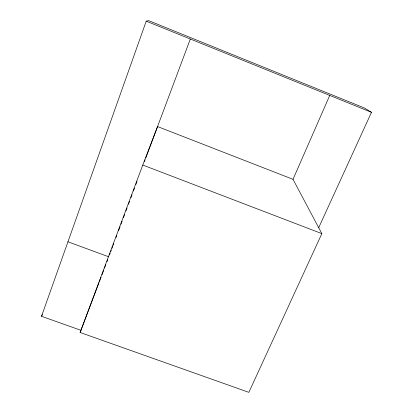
<?xml version="1.0" encoding="UTF-8"?>
<svg xmlns="http://www.w3.org/2000/svg" width="413" height="413" viewBox="0 0 413 413"><rect width="100%" height="100%" fill="white"/><g stroke="black" fill="none" stroke-linecap="round" stroke-linejoin="round"><path stroke-width="0.62" d="M81.015 330.333L41.517 316.301L146.228 21.166L148.675 20.65L364.385 107.979L371.483 112.31L318.655 227.795M80.112 332.48L142.764 165.04L157.559 126.554L293.008 179.325L321.856 233.629L248.853 392.35L80.112 332.48L99.012 282.637M109.481 255.002L110.157 253.19M110.607 251.987L111.283 250.175M111.964 248.368L112.641 246.561M113.09 245.353L113.766 243.546M116.027 237.511L116.703 235.704M118.51 230.882L120.09 226.66M120.994 224.249L122.119 221.234M123.472 217.615L124.602 214.6M125.955 210.981L127.085 207.966M128.438 204.347L129.568 201.332M130.921 197.713L132.052 194.699M133.404 191.08L134.535 188.065M135.887 184.446L137.018 181.431M144.467 161.529L145.144 159.723M145.82 157.911L190.331 39.013M99.466 281.434L101.061 277.231M101.97 274.826L103.565 270.623M104.474 268.223L105.842 264.619M106.982 261.615L107.664 259.813M293.008 179.325L329.75 95.424M41.517 316.301L42.405 314.603M67.949 241.796L108.8 256.809M142.764 165.04L321.856 233.629M146.228 21.166L371.483 112.31"/></g></svg>
